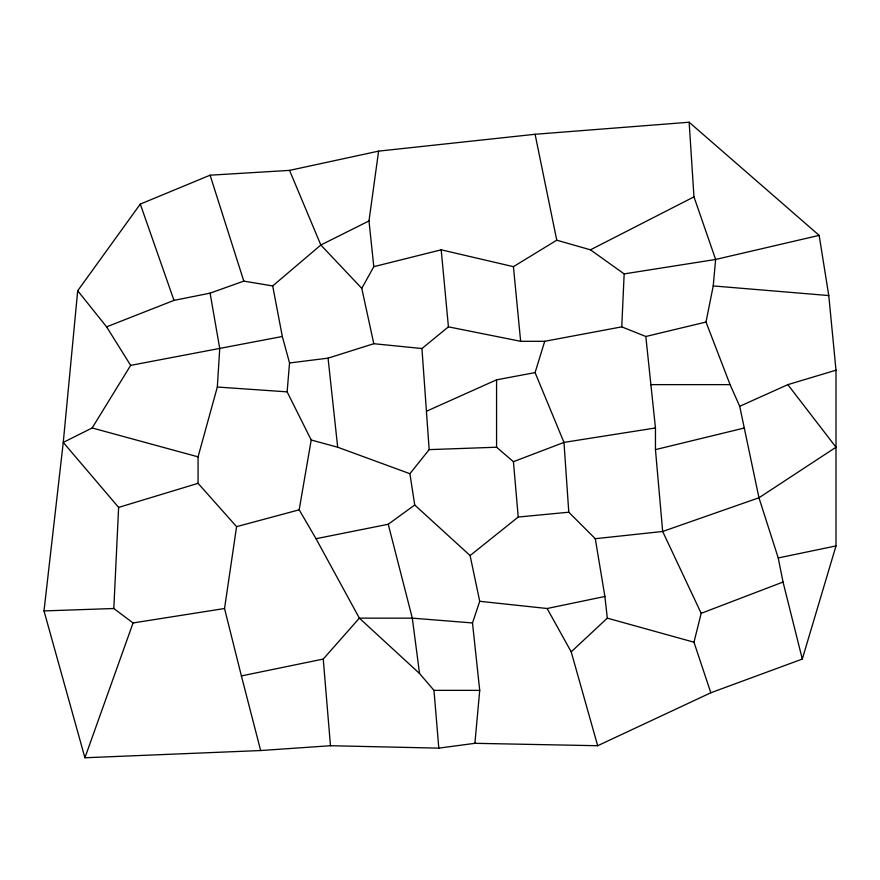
<?xml version="1.0" encoding="UTF-8"?>
<svg xmlns="http://www.w3.org/2000/svg" width="880" height="880" viewBox="0 0 880 880"><rect width="100%" height="100%" fill="white"/><g stroke="black" fill="none" stroke-linecap="round" stroke-linejoin="round"><path stroke-width="1.32" d="M621.753 326.854L624.162 273.9L590.458 249.821L556.754 240.196L513.425 266.673L441.199 249.821L373.802 266.673L361.768 288.343L373.802 343.706L421.949 348.524L448.426 326.854L520.641 341.297L544.72 341.297L621.753 326.854L645.821 336.49L706.002 322.047L713.229 285.934L715.638 259.457L693.968 196.867L689.15 122.232L535.084 134.277L378.609 151.129L289.542 170.379L210.1 175.197L140.294 204.083L77.704 290.752L63.261 442.409L44 610.918L84.92 757.768L260.656 750.541L330.473 745.723L438.801 748.132L474.903 743.314L597.674 745.723L710.82 692.769L802.296 659.065L836 545.919L836 370.183L828.773 295.559L819.148 235.378L689.15 122.232M378.609 151.129L368.984 220.935L320.837 245.014L272.69 285.934L243.804 281.116L210.1 293.15L219.736 348.524L217.327 387.035L198.066 456.852L198.066 483.329L236.588 526.658L224.543 608.509L133.067 622.952L113.817 608.509L118.624 507.408L63.261 442.409L92.147 427.966L130.658 365.376L282.326 336.49L289.542 362.967L287.133 391.853L311.212 440L299.178 509.817L316.019 538.703L359.359 618.145L419.54 673.508L433.983 690.36L438.801 748.132M474.903 743.314L479.721 690.36L472.494 622.952L479.721 601.293L470.096 555.555L414.722 504.999L409.904 473.704L429.165 449.625L421.949 348.524M710.82 692.769L693.968 642.213L701.195 613.327L662.673 531.476L655.457 449.625L655.457 427.966L645.821 336.49M597.674 745.723L571.197 651.838L607.31 618.145L604.901 596.475L595.276 538.703L568.788 512.215L563.981 442.409L535.084 372.592L544.72 341.297M84.92 757.768L133.067 622.952M224.543 608.509L241.395 675.917L323.246 659.065L359.359 618.145L412.313 618.145L472.494 622.952M470.096 555.555L518.232 517.033L568.788 512.215M316.019 538.703L388.245 524.26L414.722 504.999M590.458 249.821L693.968 196.867M802.296 659.065L783.035 582.032L778.228 557.953L758.967 497.772L739.706 406.296L787.853 384.637L836 370.183M426.756 411.114L496.573 379.819L535.084 372.592M77.704 290.752L106.59 326.854L173.998 300.377L210.1 293.15M701.195 613.327L783.035 582.032M429.165 449.625L496.573 447.227L513.425 461.67L563.981 442.409L655.457 427.966M289.542 362.967L328.064 358.149L373.802 343.706M118.624 507.408L198.066 483.329M236.588 526.658L299.178 509.817M655.457 449.625L744.524 427.966M819.148 235.378L715.638 259.457L624.162 273.9M778.228 557.953L836 545.919M479.721 601.293L547.129 608.509L604.901 596.475M595.276 538.703L662.673 531.476L758.967 497.772L836 447.227L787.853 384.637M44 610.918L113.817 608.509M650.639 384.637L730.081 384.637L739.706 406.296M433.983 690.36L479.721 690.36M217.327 387.035L287.133 391.853M713.229 285.934L828.773 295.559M311.212 440L337.689 447.227L409.904 473.704M92.147 427.966L198.066 456.852M607.31 618.145L693.968 642.213M361.768 288.343L320.837 245.014L289.542 170.379M106.59 326.854L130.658 365.376M547.129 608.509L571.197 651.838M706.002 322.047L730.081 384.637M140.294 204.083L173.998 300.377M210.1 175.197L243.804 281.116M241.395 675.917L260.656 750.541M388.245 524.26L412.313 618.145L419.54 673.508M535.084 134.277L556.754 240.196M272.69 285.934L282.326 336.49M328.064 358.149L337.689 447.227M368.984 220.935L373.802 266.673M513.425 266.673L520.641 341.297M441.199 249.821L448.426 326.854M513.425 461.67L518.232 517.033M323.246 659.065L330.473 745.723M496.573 379.819L496.573 447.227"/></g></svg>
